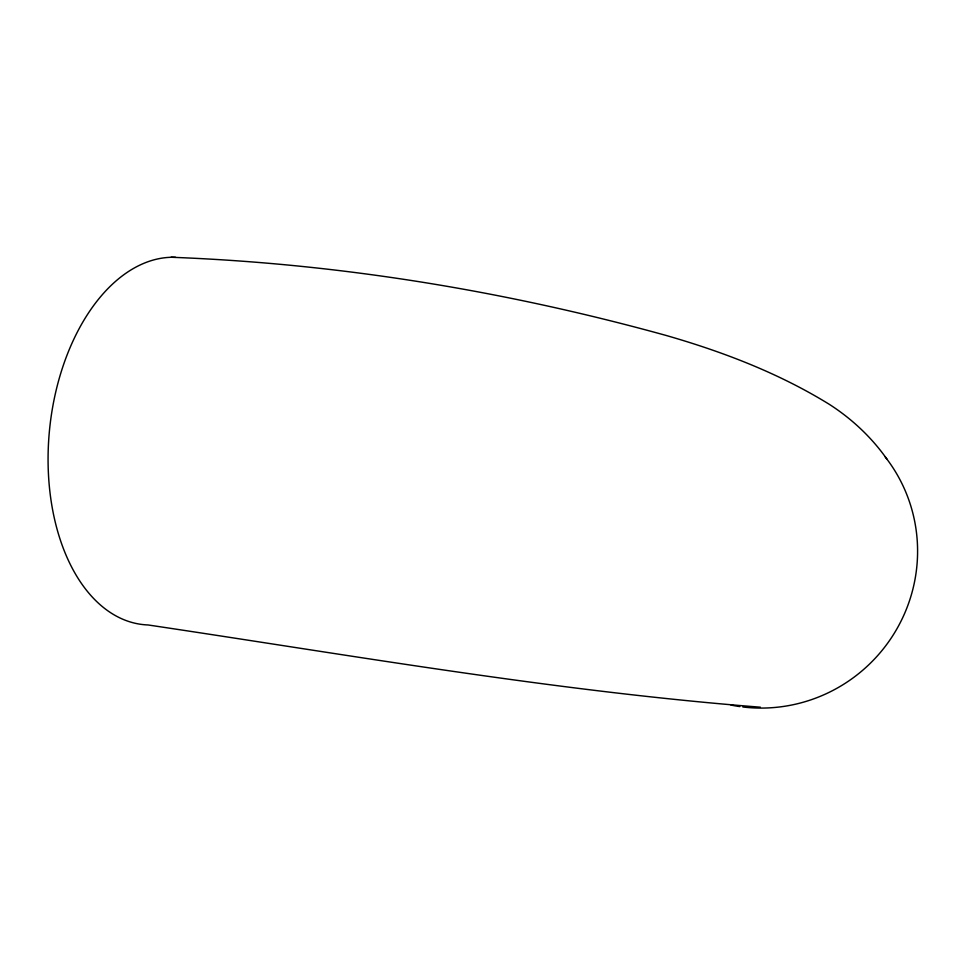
<?xml version="1.0" encoding="UTF-8"?>
<svg xmlns="http://www.w3.org/2000/svg" width="965" height="965" viewBox="0 0 965 965"><rect width="100%" height="100%" fill="white"/><g stroke="black" fill="none" stroke-linecap="round" stroke-linejoin="round"><path stroke-width="1.45" d="M171.107 257.257C338.329 263.566 504.719 290.803 665.934 335.398C722.857 351.755 778.538 373.033 829.104 404.202C851.649 418.617 871.709 437.398 887.052 459.316M760.396 707.2C555.02 691.085 351.658 655.307 148.043 624.958A184.399 112.857 -84.4 0 1 48.913 436.916A184.399 112.857 -84.4 0 1 175.582 257.305M885.231 456.94A155.522 153.17 -50.3 0 1 897.028 628.625A155.522 153.17 -50.3 0 1 742.845 706.983M739.853 706.585A155.522 153.17 -50.3 0 1 731.012 705.089"/></g></svg>
